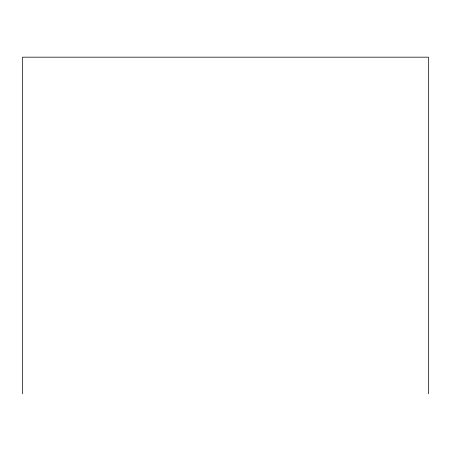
<?xml version="1.0" encoding="UTF-8"?>
<svg xmlns="http://www.w3.org/2000/svg" width="451" height="451" viewBox="0 0 451 451"><rect width="100%" height="100%" fill="white"/><g stroke="black" fill="none" stroke-linecap="round" stroke-linejoin="round"><path stroke-width="0.68" d="M428.45 393.824L428.45 57.176L22.55 57.176L22.55 393.824"/></g></svg>
